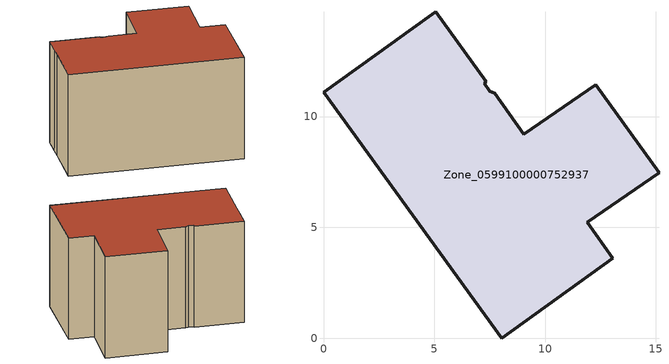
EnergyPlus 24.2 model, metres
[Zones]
Zone_0599100000752937
 floor ground (C_G): 7.72,11.04 9.04,9.21 12.29,11.44 15.14,7.47 11.89,5.24 13.06,3.61 8.05,0 0,11.11 3.06,13.29 3.87,13.87 5.07,14.72 7.34,11.56 7.25,11.5 7.5,11.15 z0
 wall outside (C_F): 0,11.11 8.05,0 13.06,3.61 11.89,5.24 15.14,7.47 12.29,11.44 9.04,9.21 7.72,11.04 7.5,11.15 7.25,11.5 7.34,11.56 5.07,14.72 3.87,13.87 3.06,13.29 0,11.11 z0:8.44
 roof outside (C_R): 9.04,9.21 7.72,11.04 7.5,11.15 7.25,11.5 7.34,11.56 5.07,14.72 3.87,13.87 3.06,13.29 0,11.11 8.05,0 13.06,3.61 11.89,5.24 15.14,7.47 12.29,11.44 z8.44
[BUILDING]
Pand.0599100000752937: North Axis=0; Terrain=City; Loads Convergence Tolerance Value=0.04; Temperature Convergence Tolerance Value=0.4; Solar Distribution=FullExterior; Maximum Number of Warmup Days=25; Minimum Number of Warmup Days=1
[Site:Location]
Rotterdam.The.Hague.AP_ZH_NLD Design_Conditions: Latitude=51.96; Longitude=4.45; Time Zone=1; Elevation=-4.5
[SITE:GROUNDTEMPERATURE:BUILDINGSURFACE]
18, 18, 18, 18, 18, 18, 18, 18, 18, 18, 18, 18
[MATERIAL] Thermal Absorptance=0.9; Solar Absorptance=0.7; Visible Absorptance=0.7
Name | Roughness | Thickness | Conductivity | Density | Specific Heat
G.TI.2006-2014 | MediumSmooth | 0.15 | 0.06 | 540 | 1210
F.TI.2006-2014 | Rough | 0.3 | 0.12 | 1920 | 840
R.TI.2006-2014 | MediumRough | 0.2 | 0.08 | 1500 | 1000
[CONSTRUCTION]
C_G: G.TI.2006-2014
C_F: F.TI.2006-2014
C_R: R.TI.2006-2014
[ZONE]
Zone_0599100000752937: Type=1; Multiplier=1; Ceiling Height=Autocalculate; Volume=Autocalculate; Floor Area=autocalculate; Part of Total Floor Area=Yes
[ZONEINFILTRATION:DESIGNFLOWRATE]
Infil_Zone_0599100000752937: Zone or ZoneList or Space or SpaceList=Zone_0599100000752937; Schedule=AlwaysOn; Design Flow Rate Calculation Method=Flow/Area; Flow Rate per Floor Area=0.0015; Constant Term Coefficient=1; Temperature Term Coefficient=0; Velocity Term Coefficient=0; Velocity Squared Term Coefficient=0
[HVACTEMPLATE:ZONE:IDEALLOADSAIRSYSTEM]
Zone_0599100000752937: Maximum Heating Supply Air Temperature=50; Minimum Cooling Supply Air Temperature=13; Maximum Heating Supply Air Humidity Ratio=0.0156; Minimum Cooling Supply Air Humidity Ratio=0.0077; Heating Limit=NoLimit; Cooling Limit=NoLimit; Dehumidification Control Type=ConstantSensibleHeatRatio; Cooling Sensible Heat Ratio=0.7; Dehumidification Setpoint=60; Humidification Control Type=None; Humidification Setpoint=30; Outdoor Air Method=None; Outdoor Air Flow Rate per Person=0.00944; Outdoor Air Flow Rate per Zone Floor Area=0; Outdoor Air Flow Rate per Zone=0; Demand Controlled Ventilation Type=None; Outdoor Air Economizer Type=NoEconomizer; Heat Recovery Type=None; Sensible Heat Recovery Effectiveness=0.7; Latent Heat Recovery Effectiveness=0.65
[ZONECONTROL:THERMOSTAT]
ThermostatControl_Zone_0599100000752937: Zone or ZoneList=Zone_0599100000752937; Control Type Schedule=DualSetpointControlType; Control 1=Thermostat_Zone_0599100000752937; Temperature Difference Between Cutout And Setpoint=0
[THERMOSTATSETPOINT:DUALSETPOINT]
Thermostat_Zone_0599100000752937: Heating Setpoint Temperature Schedule=HeatingSetpoint_Zone_0599100000752937; Cooling Setpoint Temperature Schedule=CoolingSetpoint_Zone_0599100000752937
[SCHEDULE:COMPACT]
HeatingSetpoint_Zone_0599100000752937: Through: 12/31, For: AllDays, Until: 24:00, 21
CoolingSetpoint_Zone_0599100000752937: Through: 12/31, For: AllDays, Until: 24:00, 24
DualSetpointControlType: Through: 12/31, For: AllDays, Until: 24:00, 4
AlwaysOn: Through: 12/31, For: AllDays, Until: 24:00, 1
